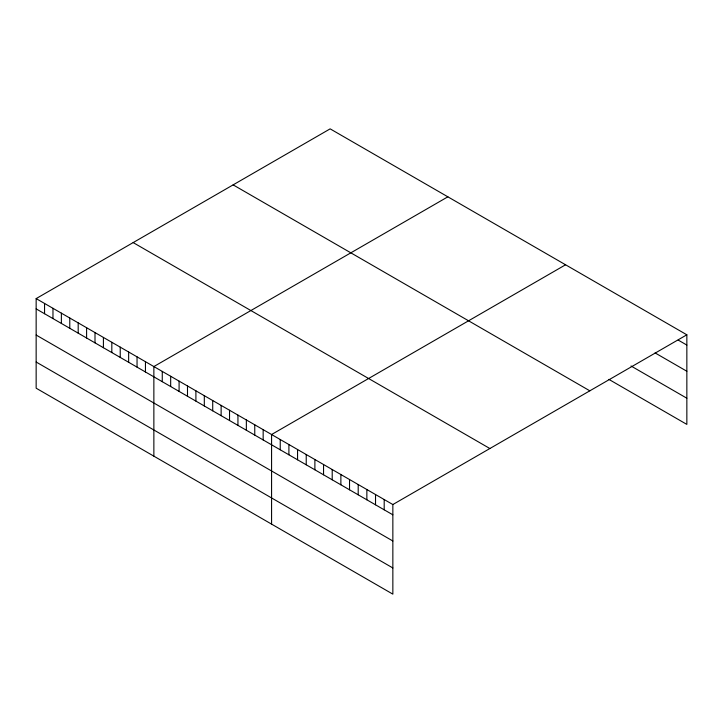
<?xml version="1.0" encoding="UTF-8"?>
<svg xmlns="http://www.w3.org/2000/svg" width="723" height="723" viewBox="0 0 723 723"><rect width="100%" height="100%" fill="white"/><g stroke="black" fill="none" stroke-linecap="round" stroke-linejoin="round"><path stroke-width="1.08" d="M36.15 298.599L392.851 504.537L392.851 594.143L36.15 388.197L36.15 298.599L330.149 128.857L686.85 334.803L686.85 424.401L608.883 379.385M447.862 196.819L153.863 366.561L153.863 456.159M565.576 264.781L271.577 434.523L271.577 524.121M392.851 504.537L686.85 334.803M678.183 340.072L686.85 345.07M655.083 352.914L686.85 371.251M631.025 365.992L686.85 398.219M233.131 184.871L589.832 390.818M133.168 242.585L489.869 448.522M36.15 308.875L392.851 514.812M36.15 335.047L392.851 540.994M36.15 362.024L392.851 567.962M384.193 499.539L384.193 509.814M375.526 494.532L375.526 504.808M366.859 489.534L366.859 499.81M358.201 484.537L358.201 494.803M349.534 479.53L349.534 489.805M340.876 474.532L340.876 484.808M332.209 469.525L332.209 479.801M323.552 464.528L323.552 474.803M314.885 459.53L314.885 469.796M306.227 454.523L306.227 464.799M297.56 449.525L297.56 459.801M288.902 444.518L288.902 454.794M280.235 439.521L280.235 449.796M263.163 429.661L263.163 439.936M254.758 424.808L254.758 435.083M246.353 419.955L246.353 430.23M237.939 415.101L237.939 425.377M229.534 410.248L229.534 420.524M221.13 405.395L221.13 415.671M212.716 400.542L212.716 410.809M204.311 395.68L204.311 405.955M195.906 390.827L195.906 401.102M187.492 385.974L187.492 396.249M179.087 381.12L179.087 391.396M170.673 376.267L170.673 386.543M162.268 371.414L162.268 381.69M145.45 361.708L145.45 371.974M137.045 356.846L137.045 367.121M128.64 351.993L128.64 362.268M120.226 347.139L120.226 357.415M111.821 342.286L111.821 352.562M103.416 337.433L103.416 347.709M95.002 332.58L95.002 342.856M86.597 327.727L86.597 338.002M78.192 322.874L78.192 333.14M69.779 318.012L69.779 328.287M61.374 313.158L61.374 323.434M52.969 308.305L52.969 318.581M44.555 303.452L44.555 313.728"/></g></svg>
